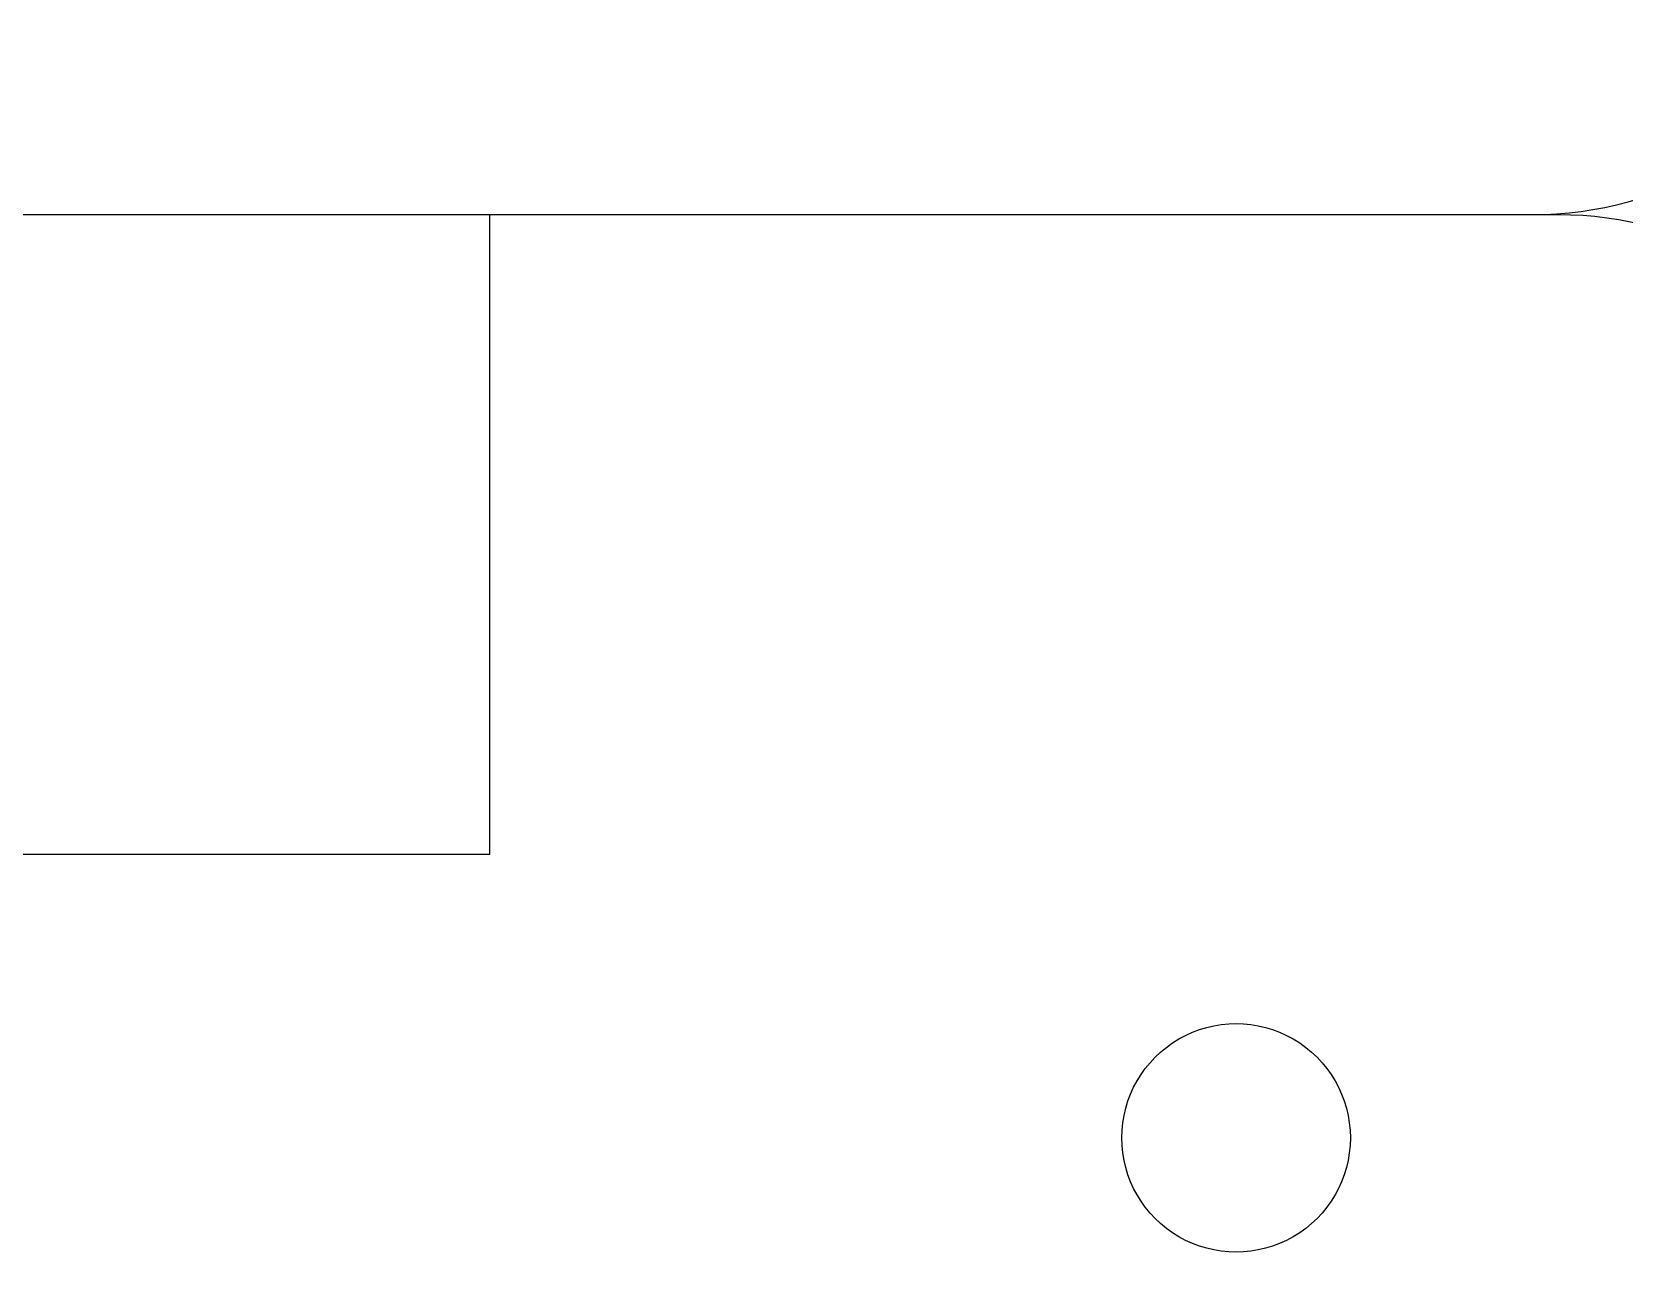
# Model space of a CAD drawing. Extents: x 5 to 967, y 5 to 440.
# Drawn here: x 802.23 to 819.65, y 249.57 to 262.98 of the extents above; entities that cross this region are included whole.
import ezdxf

# ---------------------------------------------------------------- set-up
doc = ezdxf.new("R2010")
doc.units = 0
doc.layers.get('0').update_dxf_attribs({"linetype": 'CONTINUOUS'})

msp = doc.modelspace()

# ---------------------------------------------------------------- linework, layer by layer
at = {"color": 7}
for p, q in [((779.265176, 260.981532), (818.646364, 260.981532)), ((807.237245, 253.981939), (807.237245, 260.981939)), ((807.237245, 260.981939), (818.927844, 260.981939)), ((791.237245, 253.981939), (807.237245, 253.981939)), ((814.152244, 250.875419), (814.152244, 250.875419))]:
    msp.add_line(p, q, dxfattribs=at)
for points in [[(818.646364, 260.981532), (820.075426, 260.981532), (821.395933, 261.743928), (822.110464, 262.981532)], [(818.927844, 260.981939), (820.356906, 260.981938), (821.677413, 260.219542), (822.391944, 258.981939)], [(814.777244, 251.957951), (815.163996, 252.181242), (815.640493, 252.181242), (816.027244, 251.957951)], [(814.152244, 250.875419), (814.152244, 251.322001), (814.390493, 251.73466), (814.777244, 251.957951)], [(816.027244, 251.957951), (816.413996, 251.73466), (816.652244, 251.322001), (816.652244, 250.875419)], [(814.777244, 249.792887), (814.390493, 250.016178), (814.152244, 250.428837), (814.152244, 250.875419)], [(816.652244, 250.875419), (816.652244, 250.428837), (816.413996, 250.016178), (816.027244, 249.792887)], [(816.027244, 249.792887), (815.640493, 249.569596), (815.163996, 249.569596), (814.777244, 249.792887)]]:
    msp.add_open_spline(points, degree=3, dxfattribs=at)

doc.saveas('drawing.dxf')
